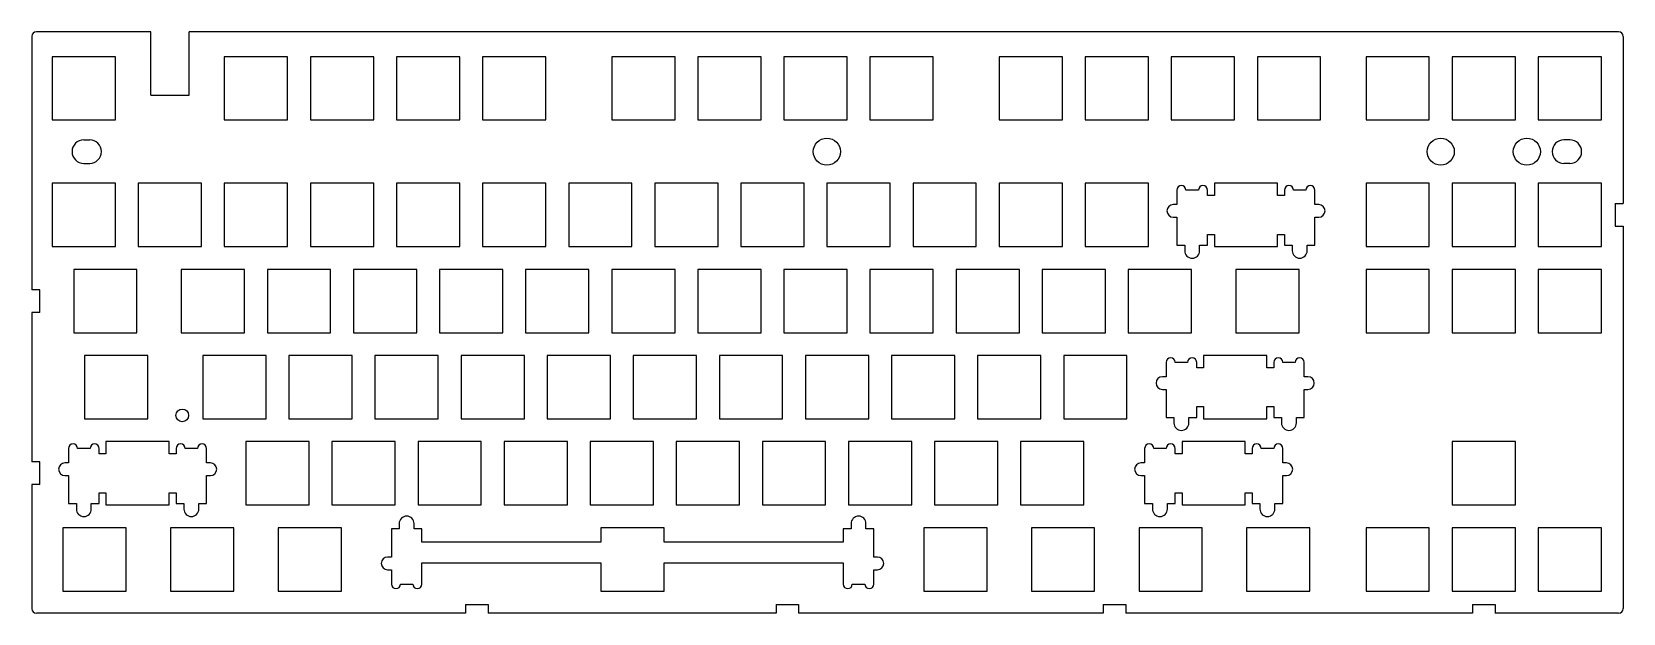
# Model space of a CAD drawing. Header units: millimetres. Extents: x 75 to 427, y 91 to 220.
import ezdxf

# ---------------------------------------------------------------- set-up
doc = ezdxf.new("R2010")
doc.units = ezdxf.units.MM

msp = doc.modelspace()

# ---------------------------------------------------------------- linework, layer by layer
for p, q in [((74.52, 218.56), (74.52, 162.51)), ((100.82, 219.56), (75.52, 219.56)), ((100.82, 205.56), (100.82, 219.56)), ((109.32, 205.56), (109.32, 219.56)), ((425.67, 219.56), (109.32, 219.56)), ((426.67, 218.56), (426.67, 181.56)), ((100.82, 205.56), (109.32, 205.56)), ((86.02, 195.66), (87.32, 195.66)), ((414.87, 195.66), (413.57, 195.66)), ((86.02, 190.46), (87.32, 190.46)), ((414.87, 190.46), (413.57, 190.46)), ((424.87, 181.56), (424.87, 176.56)), ((424.87, 181.56), (426.67, 181.56)), ((424.87, 176.56), (426.67, 176.56)), ((426.67, 176.56), (426.67, 91.96)), ((76.32, 162.51), (74.52, 162.51)), ((76.32, 157.51), (76.32, 162.51)), ((76.32, 157.51), (74.52, 157.51)), ((74.52, 157.51), (74.52, 124.41)), ((76.32, 124.41), (74.52, 124.41)), ((76.32, 119.41), (76.32, 124.41)), ((76.32, 119.41), (74.52, 119.41)), ((74.52, 119.41), (74.52, 91.96)), ((214.46, 109.86), (200.46, 109.86)), ((200.46, 109.86), (200.46, 106.66)), ((214.46, 106.66), (214.46, 109.86)), ((255.81, 109.58), (254.09, 109.58)), ((254.09, 109.58), (254.09, 106.66)), ((255.81, 110.78), (255.81, 109.58)), ((259.11, 109.58), (259.11, 110.78)), ((260.84, 109.58), (259.11, 109.58)), ((260.84, 103.36), (260.84, 109.58)), ((200.46, 106.66), (160.84, 106.66)), ((254.09, 106.66), (214.46, 106.66)), ((261.66, 103.36), (260.84, 103.36)), ((160.84, 102.06), (200.46, 102.06)), ((200.46, 102.06), (200.46, 95.86)), ((214.46, 95.86), (214.46, 102.06)), ((214.46, 102.06), (254.09, 102.06)), ((254.09, 102.06), (254.09, 97.38)), ((260.84, 97.38), (260.84, 100.56)), ((260.84, 100.56), (261.66, 100.56)), ((200.46, 95.86), (214.46, 95.86)), ((213.05, 95.86), (214.46, 95.86)), ((256.09, 97.38), (258.84, 97.38)), ((170.51, 92.86), (175.51, 92.86)), ((170.51, 92.86), (170.51, 90.96)), ((175.51, 92.86), (175.51, 90.96)), ((239.21, 92.86), (244.21, 92.86)), ((239.21, 92.86), (239.21, 90.96)), ((244.21, 92.86), (244.21, 90.96)), ((311.62, 92.86), (316.62, 92.86)), ((311.62, 92.86), (311.62, 90.96)), ((316.62, 92.86), (316.62, 90.96)), ((393.32, 92.86), (398.32, 92.86)), ((393.32, 92.86), (393.32, 90.96)), ((398.32, 92.86), (398.32, 90.96)), ((170.51, 90.96), (75.52, 90.96)), ((239.21, 90.96), (175.51, 90.96)), ((311.62, 90.96), (244.21, 90.96)), ((393.32, 90.96), (316.62, 90.96)), ((425.67, 90.96), (398.32, 90.96))]:
    msp.add_line(p, q)
for points in [[(79.02, 200.06), (93.02, 200.06), (93.02, 214.06), (79.02, 214.06)], [(117.12, 200.06), (131.12, 200.06), (131.12, 214.06), (117.12, 214.06)], [(136.17, 200.06), (150.17, 200.06), (150.17, 214.06), (136.17, 214.06)], [(155.22, 200.06), (169.22, 200.06), (169.22, 214.06), (155.22, 214.06)], [(174.27, 200.06), (188.27, 200.06), (188.27, 214.06), (174.27, 214.06)], [(202.85, 200.06), (216.85, 200.06), (216.85, 214.06), (202.85, 214.06)], [(221.9, 200.06), (235.9, 200.06), (235.9, 214.06), (221.9, 214.06)], [(240.95, 200.06), (254.95, 200.06), (254.95, 214.06), (240.95, 214.06)], [(260, 200.06), (274, 200.06), (274, 214.06), (260, 214.06)], [(288.57, 200.06), (302.57, 200.06), (302.57, 214.06), (288.57, 214.06)], [(307.62, 200.06), (321.62, 200.06), (321.62, 214.06), (307.62, 214.06)], [(326.67, 200.06), (340.67, 200.06), (340.67, 214.06), (326.67, 214.06)], [(345.72, 200.06), (359.72, 200.06), (359.72, 214.06), (345.72, 214.06)], [(369.77, 200.06), (383.77, 200.06), (383.77, 214.06), (369.77, 214.06)], [(388.82, 200.06), (402.82, 200.06), (402.82, 214.06), (388.82, 214.06)], [(407.87, 200.06), (421.87, 200.06), (421.87, 214.06), (407.87, 214.06)], [(79.02, 172.06), (93.02, 172.06), (93.02, 186.06), (79.02, 186.06)], [(98.07, 172.06), (112.07, 172.06), (112.07, 186.06), (98.07, 186.06)], [(117.12, 172.06), (131.12, 172.06), (131.12, 186.06), (117.12, 186.06)], [(136.17, 172.06), (150.17, 172.06), (150.17, 186.06), (136.17, 186.06)], [(155.22, 172.06), (169.22, 172.06), (169.22, 186.06), (155.22, 186.06)], [(174.27, 172.06), (188.27, 172.06), (188.27, 186.06), (174.27, 186.06)], [(193.32, 172.06), (207.32, 172.06), (207.32, 186.06), (193.32, 186.06)], [(212.37, 172.06), (226.37, 172.06), (226.37, 186.06), (212.37, 186.06)], [(231.42, 172.06), (245.42, 172.06), (245.42, 186.06), (231.42, 186.06)], [(250.47, 172.06), (264.47, 172.06), (264.47, 186.06), (250.47, 186.06)], [(269.52, 172.06), (283.52, 172.06), (283.52, 186.06), (269.52, 186.06)], [(288.57, 172.06), (302.57, 172.06), (302.57, 186.06), (288.57, 186.06)], [(307.62, 172.06), (321.62, 172.06), (321.62, 186.06), (307.62, 186.06)], [(369.77, 172.06), (383.77, 172.06), (383.77, 186.06), (369.77, 186.06)], [(388.82, 172.06), (402.82, 172.06), (402.82, 186.06), (388.82, 186.06)], [(407.87, 172.06), (421.87, 172.06), (421.87, 186.06), (407.87, 186.06)], [(83.78, 153.01), (97.78, 153.01), (97.78, 167.01), (83.78, 167.01)], [(107.6, 153.01), (121.6, 153.01), (121.6, 167.01), (107.6, 167.01)], [(126.65, 153.01), (140.65, 153.01), (140.65, 167.01), (126.65, 167.01)], [(145.7, 153.01), (159.7, 153.01), (159.7, 167.01), (145.7, 167.01)], [(164.75, 153.01), (178.75, 153.01), (178.75, 167.01), (164.75, 167.01)], [(183.8, 153.01), (197.8, 153.01), (197.8, 167.01), (183.8, 167.01)], [(202.85, 153.01), (216.85, 153.01), (216.85, 167.01), (202.85, 167.01)], [(221.9, 153.01), (235.9, 153.01), (235.9, 167.01), (221.9, 167.01)], [(240.95, 153.01), (254.95, 153.01), (254.95, 167.01), (240.95, 167.01)], [(260, 153.01), (274, 153.01), (274, 167.01), (260, 167.01)], [(279.05, 153.01), (293.05, 153.01), (293.05, 167.01), (279.05, 167.01)], [(298.1, 153.01), (312.1, 153.01), (312.1, 167.01), (298.1, 167.01)], [(317.15, 153.01), (331.15, 153.01), (331.15, 167.01), (317.15, 167.01)], [(340.96, 153.01), (354.96, 153.01), (354.96, 167.01), (340.96, 167.01)], [(369.77, 153.01), (383.77, 153.01), (383.77, 167.01), (369.77, 167.01)], [(388.82, 153.01), (402.82, 153.01), (402.82, 167.01), (388.82, 167.01)], [(407.87, 153.01), (421.87, 153.01), (421.87, 167.01), (407.87, 167.01)], [(86.16, 133.96), (100.16, 133.96), (100.16, 147.96), (86.16, 147.96)], [(112.36, 133.96), (126.36, 133.96), (126.36, 147.96), (112.36, 147.96)], [(131.41, 133.96), (145.41, 133.96), (145.41, 147.96), (131.41, 147.96)], [(150.46, 133.96), (164.46, 133.96), (164.46, 147.96), (150.46, 147.96)], [(169.51, 133.96), (183.51, 133.96), (183.51, 147.96), (169.51, 147.96)], [(188.56, 133.96), (202.56, 133.96), (202.56, 147.96), (188.56, 147.96)], [(207.61, 133.96), (221.61, 133.96), (221.61, 147.96), (207.61, 147.96)], [(226.66, 133.96), (240.66, 133.96), (240.66, 147.96), (226.66, 147.96)], [(245.71, 133.96), (259.71, 133.96), (259.71, 147.96), (245.71, 147.96)], [(264.76, 133.96), (278.76, 133.96), (278.76, 147.96), (264.76, 147.96)], [(283.81, 133.96), (297.81, 133.96), (297.81, 147.96), (283.81, 147.96)], [(302.86, 133.96), (316.86, 133.96), (316.86, 147.96), (302.86, 147.96)], [(121.88, 114.91), (135.88, 114.91), (135.88, 128.91), (121.88, 128.91)], [(140.93, 114.91), (154.93, 114.91), (154.93, 128.91), (140.93, 128.91)], [(159.98, 114.91), (173.98, 114.91), (173.98, 128.91), (159.98, 128.91)], [(179.03, 114.91), (193.03, 114.91), (193.03, 128.91), (179.03, 128.91)], [(198.08, 114.91), (212.08, 114.91), (212.08, 128.91), (198.08, 128.91)], [(217.13, 114.91), (231.13, 114.91), (231.13, 128.91), (217.13, 128.91)], [(236.18, 114.91), (250.18, 114.91), (250.18, 128.91), (236.18, 128.91)], [(255.23, 114.91), (269.23, 114.91), (269.23, 128.91), (255.23, 128.91)], [(274.28, 114.91), (288.28, 114.91), (288.28, 128.91), (274.28, 128.91)], [(293.33, 114.91), (307.33, 114.91), (307.33, 128.91), (293.33, 128.91)], [(388.82, 114.91), (402.82, 114.91), (402.82, 128.91), (388.82, 128.91)], [(81.4, 95.86), (95.4, 95.86), (95.4, 109.86), (81.4, 109.86)], [(105.21, 95.86), (119.21, 95.86), (119.21, 109.86), (105.21, 109.86)], [(129.03, 95.86), (143.03, 95.86), (143.03, 109.86), (129.03, 109.86)], [(271.9, 95.86), (285.9, 95.86), (285.9, 109.86), (271.9, 109.86)], [(295.71, 95.86), (309.71, 95.86), (309.71, 109.86), (295.71, 109.86)], [(319.53, 95.86), (333.53, 95.86), (333.53, 109.86), (319.53, 109.86)], [(343.34, 95.86), (357.34, 95.86), (357.34, 109.86), (343.34, 109.86)], [(369.77, 95.86), (383.77, 95.86), (383.77, 109.86), (369.77, 109.86)], [(388.82, 95.86), (402.82, 95.86), (402.82, 109.86), (388.82, 109.86)], [(407.87, 95.86), (421.87, 95.86), (421.87, 109.86), (407.87, 109.86)]]:
    msp.add_lwpolyline(points, close=True)
for points in [[(332.95, 172.34), (334.67, 172.34), (334.67, 174.76), (336.2, 174.76), (336.2, 172.06), (350.2, 172.06), (350.2, 174.76), (351.72, 174.76), (351.72, 172.34), (353.45, 172.34), (353.45, 171.14, 1), (356.75, 171.14), (356.75, 172.34), (358.47, 172.34), (358.47, 178.56), (359.29, 178.56, 1), (359.29, 181.36), (358.47, 181.36), (358.47, 184.54, 1), (356.47, 184.54), (353.72, 184.54, 1), (351.72, 184.54), (351.72, 183.36), (350.2, 183.36), (350.2, 186.06), (336.2, 186.06), (336.2, 183.36), (334.67, 183.36), (334.67, 184.54, 1), (332.67, 184.54), (329.92, 184.54, 1), (327.92, 184.54), (327.92, 181.36), (327.1, 181.36, 1), (327.1, 178.56), (327.92, 178.56), (327.92, 172.34), (329.64, 172.34), (329.64, 171.14, 1), (332.95, 171.14)], [(330.56, 134.24), (332.29, 134.24), (332.29, 136.66), (333.81, 136.66), (333.81, 133.96), (347.81, 133.96), (347.81, 136.66), (349.34, 136.66), (349.34, 134.24), (351.06, 134.24), (351.06, 133.04, 1), (354.36, 133.04), (354.36, 134.24), (356.09, 134.24), (356.09, 140.46), (356.91, 140.46, 1), (356.91, 143.26), (356.09, 143.26), (356.09, 146.44, 1), (354.09, 146.44), (351.34, 146.44, 1), (349.34, 146.44), (349.34, 145.26), (347.81, 145.26), (347.81, 147.96), (333.81, 147.96), (333.81, 145.26), (332.29, 145.26), (332.29, 146.44, 1), (330.29, 146.44), (327.54, 146.44, 1), (325.54, 146.44), (325.54, 143.26), (324.71, 143.26, 1), (324.71, 140.46), (325.54, 140.46), (325.54, 134.24), (327.26, 134.24), (327.26, 133.04, 1), (330.56, 133.04)], [(87.68, 115.19), (89.4, 115.19), (89.4, 117.61), (90.93, 117.61), (90.93, 114.91), (104.93, 114.91), (104.93, 117.61), (106.45, 117.61), (106.45, 115.19), (108.18, 115.19), (108.18, 113.99, 1), (111.48, 113.99), (111.48, 115.19), (113.2, 115.19), (113.2, 121.41), (114.03, 121.41, 1), (114.03, 124.21), (113.2, 124.21), (113.2, 127.39, 1), (111.2, 127.39), (108.45, 127.39, 1), (106.45, 127.39), (106.45, 126.21), (104.93, 126.21), (104.93, 128.91), (90.93, 128.91), (90.93, 126.21), (89.4, 126.21), (89.4, 127.39, 1), (87.4, 127.39), (84.65, 127.39, 1), (82.65, 127.39), (82.65, 124.21), (81.83, 124.21, 1), (81.83, 121.41), (82.65, 121.41), (82.65, 115.19), (84.38, 115.19), (84.38, 113.99, 1), (87.68, 113.99)], [(325.8, 115.19), (327.53, 115.19), (327.53, 117.61), (329.05, 117.61), (329.05, 114.91), (343.05, 114.91), (343.05, 117.61), (344.58, 117.61), (344.58, 115.19), (346.3, 115.19), (346.3, 113.99, 1), (349.6, 113.99), (349.6, 115.19), (351.33, 115.19), (351.33, 121.41), (352.15, 121.41, 1), (352.15, 124.21), (351.33, 124.21), (351.33, 127.39, 1), (349.33, 127.39), (346.58, 127.39, 1), (344.58, 127.39), (344.58, 126.21), (343.05, 126.21), (343.05, 128.91), (329.05, 128.91), (329.05, 126.21), (327.53, 126.21), (327.53, 127.39, 1), (325.53, 127.39), (322.78, 127.39, 1), (320.78, 127.39), (320.78, 124.21), (319.95, 124.21, 1), (319.95, 121.41), (320.78, 121.41), (320.78, 115.19), (322.5, 115.19), (322.5, 113.99, 1), (325.8, 113.99)]]:
    msp.add_lwpolyline(points, format="xyb", close=True)
msp.add_lwpolyline([(160.84, 106.66), (160.84, 109.58), (159.11, 109.58), (159.11, 110.78, 1), (155.81, 110.78), (155.81, 109.58), (154.09, 109.58), (154.09, 103.36), (153.26, 103.36, 1), (153.26, 100.56), (154.09, 100.56), (154.09, 97.38, 1), (156.09, 97.38), (158.84, 97.38, 1), (160.84, 97.38), (160.84, 102.06)], format="xyb")
for centre, radius in [((250.45, 193.06), 3), ((386.3, 193.06), 3), ((405.35, 193.06), 3), ((107.81, 134.71), 1.4)]:
    msp.add_circle(centre, radius)
for centre, radius, start, end in [((75.52, 218.56), 1, 90, 180), ((425.67, 218.56), 1, 0, 90), ((86.02, 193.06), 2.6, 90, 270), ((87.32, 193.06), 2.6, 270, 90), ((413.57, 193.06), 2.6, 90, 270), ((414.87, 193.06), 2.6, 270, 90), ((257.46, 110.78), 1.65, 0, 180), ((261.66, 101.96), 1.4, 270, 90), ((255.09, 97.38), 1, 180, 0), ((259.84, 97.38), 1, 180, 0), ((75.52, 91.96), 1, 180, 270), ((425.67, 91.96), 1, 270, 0)]:
    msp.add_arc(centre, radius, start, end)

doc.saveas('drawing.dxf')
